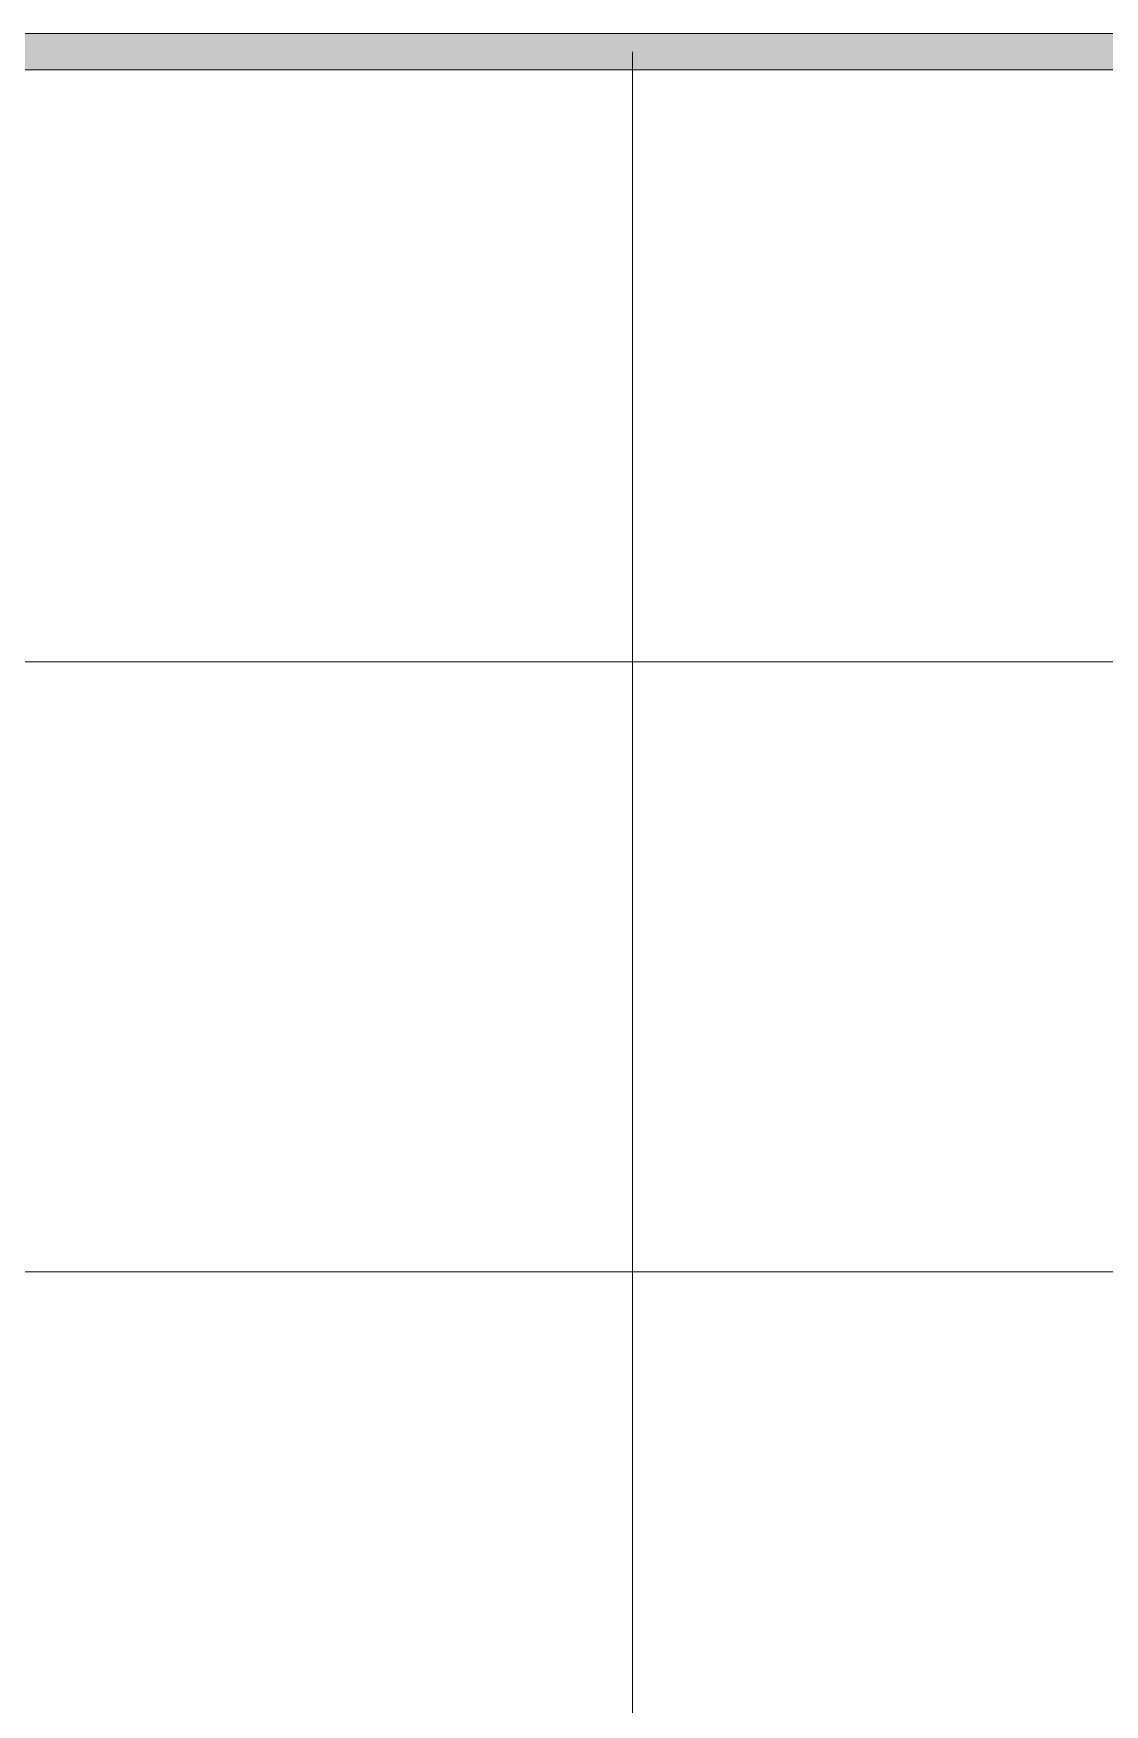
# Model space of a CAD drawing. Header units: millimetres. Extents: x 0 to 586, y 0 to 414.
# Drawn here: x 558.82 to 567.47, y 104.97 to 118.46 of the extents above; entities that cross this region are included whole.
import ezdxf

# ---------------------------------------------------------------- set-up
doc = ezdxf.new("R2010")
doc.units = ezdxf.units.MM

msp = doc.modelspace()

# ---------------------------------------------------------------- hatches: boundary and pattern name
h = msp.add_hatch(color=0)
h.dxf.hatch_style = 2
h.paths.add_polyline_path([(541.390417, 118.166444), (541.390417, 118.45925), (575.772139, 118.45925), (575.772139, 118.166444)])
h = msp.add_hatch(color=0)
h.dxf.hatch_style = 2
h.paths.add_polyline_path([(567.065583, 112.003417), (567.065583, 112.733667)])
h = msp.add_hatch(color=0)
h.dxf.hatch_style = 2
h.paths.add_polyline_path([(567.072639, 112.003417), (567.072639, 112.733667)])
h = msp.add_hatch(color=0)
h.dxf.hatch_style = 2
h.paths.add_polyline_path([(567.157306, 112.024583), (567.157306, 112.733667)])
h = msp.add_hatch(color=0)
h.dxf.hatch_style = 2
h.paths.add_polyline_path([(567.164361, 112.024583), (567.164361, 112.730139)])
h = msp.add_hatch(color=0)
h.dxf.hatch_style = 2
h.paths.add_polyline_path([(567.2455, 112.024583), (567.2455, 112.733667)])
h = msp.add_hatch(color=0)
h.dxf.hatch_style = 2
h.paths.add_polyline_path([(567.252556, 112.024583), (567.252556, 112.733667)])
h = msp.add_hatch(color=0)
h.dxf.hatch_style = 2
h.paths.add_polyline_path([(567.252556, 112.024583), (567.252556, 112.733667)])
h = msp.add_hatch(color=0)
h.dxf.hatch_style = 2
h.paths.add_polyline_path([(567.259611, 112.024583), (567.259611, 112.733667)])
h = msp.add_hatch(color=0)
h.dxf.hatch_style = 2
h.paths.add_polyline_path([(567.270194, 112.024583), (567.270194, 112.730139)])
h = msp.add_hatch(color=0)
h.dxf.hatch_style = 2
h.paths.add_polyline_path([(567.273722, 112.024583), (567.273722, 112.730139)])
h = msp.add_hatch(color=0)
h.dxf.hatch_style = 2
h.paths.add_polyline_path([(567.280778, 111.809389), (567.280778, 112.726611)])
h = msp.add_hatch(color=0)
h.dxf.hatch_style = 2
h.paths.add_polyline_path([(567.294889, 111.76), (567.294889, 112.691333)])
h = msp.add_hatch(color=0)
h.dxf.hatch_style = 2
h.paths.add_polyline_path([(567.298417, 111.752944), (567.298417, 112.687806)])
h = msp.add_hatch(color=0)
h.dxf.hatch_style = 2
h.paths.add_polyline_path([(567.298417, 111.752944), (567.298417, 112.687806)])
h = msp.add_hatch(color=0)
h.dxf.hatch_style = 2
h.paths.add_polyline_path([(567.301944, 111.752944), (567.301944, 112.684278)])
h = msp.add_hatch(color=0)
h.dxf.hatch_style = 2
h.paths.add_polyline_path([(567.301944, 112.596083), (567.301944, 112.677222)])
h = msp.add_hatch(color=0)
h.dxf.hatch_style = 2
h.paths.add_polyline_path([(567.301944, 111.752944), (567.301944, 112.574917)])
h = msp.add_hatch(color=0)
h.dxf.hatch_style = 2
h.paths.add_polyline_path([(567.301944, 111.752944), (567.301944, 112.571389)])
h = msp.add_hatch(color=0)
h.dxf.hatch_style = 2
h.paths.add_polyline_path([(567.301944, 111.752944), (567.301944, 112.571389)])
h = msp.add_hatch(color=0)
h.dxf.hatch_style = 2
h.paths.add_polyline_path([(567.309, 111.752944), (567.309, 112.564333)])
h = msp.add_hatch(color=0)
h.dxf.hatch_style = 2
h.paths.add_polyline_path([(567.012667, 112.003417), (567.012667, 112.493778)])
h = msp.add_hatch(color=0)
h.dxf.hatch_style = 2
h.paths.add_polyline_path([(567.012667, 112.003417), (567.012667, 112.49025)])
h = msp.add_hatch(color=0)
h.dxf.hatch_style = 2
h.paths.add_polyline_path([(567.319583, 111.752944), (567.319583, 112.416167)])
h = msp.add_hatch(color=0)
h.dxf.hatch_style = 2
h.paths.add_polyline_path([(567.323111, 111.752944), (567.323111, 112.320917)])
h = msp.add_hatch(color=0)
h.dxf.hatch_style = 2
h.paths.add_polyline_path([(567.347806, 111.752944), (567.347806, 112.278583)])
h = msp.add_hatch(color=0)
h.dxf.hatch_style = 2
h.paths.add_polyline_path([(567.354861, 111.752944), (567.354861, 112.268)])
h = msp.add_hatch(color=0)
h.dxf.hatch_style = 2
h.paths.add_polyline_path([(567.354861, 111.752944), (567.354861, 112.257417)])
h = msp.add_hatch(color=0)
h.dxf.hatch_style = 2
h.paths.add_polyline_path([(567.361917, 111.752944), (567.361917, 112.243306)])
h = msp.add_hatch(color=0)
h.dxf.hatch_style = 2
h.paths.add_polyline_path([(566.444694, 112.042222), (566.444694, 112.126889)])
h = msp.add_hatch(color=0)
h.dxf.hatch_style = 2
h.paths.add_polyline_path([(566.448222, 112.038694), (566.448222, 112.130417)])
h = msp.add_hatch(color=0)
h.dxf.hatch_style = 2
h.paths.add_polyline_path([(566.501139, 111.992833), (566.501139, 112.169222)])
h = msp.add_hatch(color=0)
h.dxf.hatch_style = 2
h.paths.add_polyline_path([(566.504667, 111.992833), (566.504667, 112.186861)])
h = msp.add_hatch(color=0)
h.dxf.hatch_style = 2
h.paths.add_polyline_path([(566.511722, 111.985778), (566.511722, 112.186861)])
h = msp.add_hatch(color=0)
h.dxf.hatch_style = 2
h.paths.add_polyline_path([(566.511722, 111.985778), (566.511722, 112.186861)])
h = msp.add_hatch(color=0)
h.dxf.hatch_style = 2
h.paths.add_polyline_path([(566.51525, 111.985778), (566.51525, 112.190389)])
h = msp.add_hatch(color=0)
h.dxf.hatch_style = 2
h.paths.add_polyline_path([(566.543472, 111.975194), (566.543472, 112.197444)])
h = msp.add_hatch(color=0)
h.dxf.hatch_style = 2
h.paths.add_polyline_path([(566.550528, 111.971667), (566.550528, 112.197444)])
h = msp.add_hatch(color=0)
h.dxf.hatch_style = 2
h.paths.add_polyline_path([(566.589333, 111.968139), (566.589333, 112.2045)])
h = msp.add_hatch(color=0)
h.dxf.hatch_style = 2
h.paths.add_polyline_path([(566.596389, 111.968139), (566.596389, 112.2045)])
h = msp.add_hatch(color=0)
h.dxf.hatch_style = 2
h.paths.add_polyline_path([(566.596389, 111.968139), (566.596389, 112.2045)])
h = msp.add_hatch(color=0)
h.dxf.hatch_style = 2
h.paths.add_polyline_path([(566.596389, 111.968139), (566.596389, 112.2045)])
h = msp.add_hatch(color=0)
h.dxf.hatch_style = 2
h.paths.add_polyline_path([(566.596389, 111.968139), (566.596389, 112.2045)])
h = msp.add_hatch(color=0)
h.dxf.hatch_style = 2
h.paths.add_polyline_path([(566.603444, 111.968139), (566.603444, 112.200972)])
h = msp.add_hatch(color=0)
h.dxf.hatch_style = 2
h.paths.add_polyline_path([(566.603444, 111.968139), (566.603444, 112.200972)])
h = msp.add_hatch(color=0)
h.dxf.hatch_style = 2
h.paths.add_polyline_path([(566.606972, 111.968139), (566.606972, 112.200972)])
h = msp.add_hatch(color=0)
h.dxf.hatch_style = 2
h.paths.add_polyline_path([(566.606972, 111.968139), (566.606972, 112.200972)])
h = msp.add_hatch(color=0)
h.dxf.hatch_style = 2
h.paths.add_polyline_path([(566.614028, 111.968139), (566.614028, 112.197444)])
h = msp.add_hatch(color=0)
h.dxf.hatch_style = 2
h.paths.add_polyline_path([(566.614028, 111.968139), (566.614028, 112.197444)])
h = msp.add_hatch(color=0)
h.dxf.hatch_style = 2
h.paths.add_polyline_path([(566.614028, 111.968139), (566.614028, 112.197444)])
h = msp.add_hatch(color=0)
h.dxf.hatch_style = 2
h.paths.add_polyline_path([(566.716333, 111.968139), (566.716333, 112.197444)])
h = msp.add_hatch(color=0)
h.dxf.hatch_style = 2
h.paths.add_polyline_path([(566.719861, 111.968139), (566.719861, 112.197444)])
h = msp.add_hatch(color=0)
h.dxf.hatch_style = 2
h.paths.add_polyline_path([(566.751611, 111.975194), (566.751611, 112.197444)])
h = msp.add_hatch(color=0)
h.dxf.hatch_style = 2
h.paths.add_polyline_path([(566.755139, 111.975194), (566.755139, 112.197444)])
h = msp.add_hatch(color=0)
h.dxf.hatch_style = 2
h.paths.add_polyline_path([(566.779833, 111.98225), (566.779833, 112.200972)])
h = msp.add_hatch(color=0)
h.dxf.hatch_style = 2
h.paths.add_polyline_path([(566.786889, 111.98225), (566.786889, 112.200972)])
h = msp.add_hatch(color=0)
h.dxf.hatch_style = 2
h.paths.add_polyline_path([(566.786889, 111.98225), (566.786889, 112.200972)])
h = msp.add_hatch(color=0)
h.dxf.hatch_style = 2
h.paths.add_polyline_path([(566.790417, 111.98225), (566.790417, 112.200972)])
h = msp.add_hatch(color=0)
h.dxf.hatch_style = 2
h.paths.add_polyline_path([(566.808056, 111.985778), (566.808056, 112.2045)])
h = msp.add_hatch(color=0)
h.dxf.hatch_style = 2
h.paths.add_polyline_path([(566.811583, 111.985778), (566.811583, 112.2045)])
h = msp.add_hatch(color=0)
h.dxf.hatch_style = 2
h.paths.add_polyline_path([(566.811583, 111.985778), (566.811583, 112.2045)])
h = msp.add_hatch(color=0)
h.dxf.hatch_style = 2
h.paths.add_polyline_path([(566.815111, 111.989306), (566.815111, 112.2045)])
h = msp.add_hatch(color=0)
h.dxf.hatch_style = 2
h.paths.add_polyline_path([(566.815111, 111.989306), (566.815111, 112.2045)])
h = msp.add_hatch(color=0)
h.dxf.hatch_style = 2
h.paths.add_polyline_path([(566.815111, 111.989306), (566.815111, 112.2045)])
h = msp.add_hatch(color=0)
h.dxf.hatch_style = 2
h.paths.add_polyline_path([(566.860972, 111.996361), (566.860972, 112.211556)])
h = msp.add_hatch(color=0)
h.dxf.hatch_style = 2
h.paths.add_polyline_path([(566.8645, 111.999889), (566.8645, 112.211556)])
h = msp.add_hatch(color=0)
h.dxf.hatch_style = 2
h.paths.add_polyline_path([(566.963278, 112.003417), (566.963278, 112.222139)])
h = msp.add_hatch(color=0)
h.dxf.hatch_style = 2
h.paths.add_polyline_path([(566.963278, 112.003417), (566.963278, 112.222139)])
h = msp.add_hatch(color=0)
h.dxf.hatch_style = 2
h.paths.add_polyline_path([(566.963278, 112.003417), (566.963278, 112.222139)])
h = msp.add_hatch(color=0)
h.dxf.hatch_style = 2
h.paths.add_polyline_path([(566.970333, 112.003417), (566.970333, 112.222139)])
h = msp.add_hatch(color=0)
h.dxf.hatch_style = 2
h.paths.add_polyline_path([(566.998556, 112.003417), (566.998556, 112.222139)])
h = msp.add_hatch(color=0)
h.dxf.hatch_style = 2
h.paths.add_polyline_path([(567.002083, 112.003417), (567.002083, 112.239778)])
h = msp.add_hatch(color=0)
h.dxf.hatch_style = 2
h.paths.add_polyline_path([(567.002083, 112.003417), (567.002083, 112.23625)])
h = msp.add_hatch(color=0)
h.dxf.hatch_style = 2
h.paths.add_polyline_path([(567.002083, 112.003417), (567.002083, 112.222139)])
h = msp.add_hatch(color=0)
h.dxf.hatch_style = 2
h.paths.add_polyline_path([(567.457167, 111.752944), (567.457167, 112.229194)])
h = msp.add_hatch(color=0)
h.dxf.hatch_style = 2
h.paths.add_polyline_path([(567.460694, 111.752944), (567.460694, 112.229194)])
h = msp.add_hatch(color=0)
h.dxf.hatch_style = 2
h.paths.add_polyline_path([(567.460694, 111.752944), (567.460694, 112.229194)])
h = msp.add_hatch(color=0)
h.dxf.hatch_style = 2
h.paths.add_polyline_path([(567.464222, 111.756472), (567.464222, 112.229194)])
h = msp.add_hatch(color=0)
h.dxf.hatch_style = 2
h.paths.add_polyline_path([(567.464222, 111.756472), (567.464222, 112.229194)])
h = msp.add_hatch(color=0)
h.dxf.hatch_style = 2
h.paths.add_polyline_path([(566.441167, 112.049278), (566.441167, 112.102194)])
h = msp.add_hatch(color=0)
h.dxf.hatch_style = 2
h.paths.add_polyline_path([(567.252556, 110.112528), (567.252556, 111.276694)])
h = msp.add_hatch(color=0)
h.dxf.hatch_style = 2
h.paths.add_polyline_path([(567.259611, 110.084306), (567.259611, 111.276694)])
h = msp.add_hatch(color=0)
h.dxf.hatch_style = 2
h.paths.add_polyline_path([(567.270194, 110.038444), (567.270194, 111.276694)])
h = msp.add_hatch(color=0)
h.dxf.hatch_style = 2
h.paths.add_polyline_path([(567.273722, 110.031389), (567.273722, 111.276694)])
h = msp.add_hatch(color=0)
h.dxf.hatch_style = 2
h.paths.add_polyline_path([(567.280778, 110.01375), (567.280778, 111.276694)])
h = msp.add_hatch(color=0)
h.dxf.hatch_style = 2
h.paths.add_polyline_path([(567.294889, 109.953778), (567.294889, 111.276694)])
h = msp.add_hatch(color=0)
h.dxf.hatch_style = 2
h.paths.add_polyline_path([(567.298417, 109.95025), (567.298417, 111.276694)])
h = msp.add_hatch(color=0)
h.dxf.hatch_style = 2
h.paths.add_polyline_path([(567.301944, 109.939667), (567.301944, 111.276694)])
h = msp.add_hatch(color=0)
h.dxf.hatch_style = 2
h.paths.add_polyline_path([(567.301944, 109.939667), (567.301944, 111.276694)])
h = msp.add_hatch(color=0)
h.dxf.hatch_style = 2
h.paths.add_polyline_path([(567.301944, 109.932611), (567.301944, 111.276694)])
h = msp.add_hatch(color=0)
h.dxf.hatch_style = 2
h.paths.add_polyline_path([(567.301944, 109.932611), (567.301944, 111.276694)])
h = msp.add_hatch(color=0)
h.dxf.hatch_style = 2
h.paths.add_polyline_path([(567.309, 109.932611), (567.309, 111.276694)])
h = msp.add_hatch(color=0)
h.dxf.hatch_style = 2
h.paths.add_polyline_path([(567.319583, 109.932611), (567.319583, 111.276694)])
h = msp.add_hatch(color=0)
h.dxf.hatch_style = 2
h.paths.add_polyline_path([(567.323111, 109.932611), (567.323111, 111.276694)])
h = msp.add_hatch(color=0)
h.dxf.hatch_style = 2
h.paths.add_polyline_path([(567.323111, 109.932611), (567.323111, 111.276694)])
h = msp.add_hatch(color=0)
h.dxf.hatch_style = 2
h.paths.add_polyline_path([(567.330167, 109.932611), (567.330167, 111.276694)])
h = msp.add_hatch(color=0)
h.dxf.hatch_style = 2
h.paths.add_polyline_path([(567.347806, 109.932611), (567.347806, 111.276694)])
h = msp.add_hatch(color=0)
h.dxf.hatch_style = 2
h.paths.add_polyline_path([(567.354861, 109.932611), (567.354861, 111.276694)])
h = msp.add_hatch(color=0)
h.dxf.hatch_style = 2
h.paths.add_polyline_path([(567.354861, 109.932611), (567.354861, 111.276694)])
h = msp.add_hatch(color=0)
h.dxf.hatch_style = 2
h.paths.add_polyline_path([(567.354861, 109.932611), (567.354861, 111.276694)])
h = msp.add_hatch(color=0)
h.dxf.hatch_style = 2
h.paths.add_polyline_path([(567.354861, 109.932611), (567.354861, 111.276694)])
h = msp.add_hatch(color=0)
h.dxf.hatch_style = 2
h.paths.add_polyline_path([(567.361917, 109.932611), (567.361917, 111.276694)])
h = msp.add_hatch(color=0)
h.dxf.hatch_style = 2
h.paths.add_polyline_path([(567.361917, 109.932611), (567.361917, 111.276694)])
h = msp.add_hatch(color=0)
h.dxf.hatch_style = 2
h.paths.add_polyline_path([(567.368972, 109.932611), (567.368972, 111.273167)])
h = msp.add_hatch(color=0)
h.dxf.hatch_style = 2
h.paths.add_polyline_path([(567.457167, 110.754583), (567.457167, 111.192028)])
h = msp.add_hatch(color=0)
h.dxf.hatch_style = 2
h.paths.add_polyline_path([(567.460694, 110.761639), (567.460694, 111.177917)])
h = msp.add_hatch(color=0)
h.dxf.hatch_style = 2
h.paths.add_polyline_path([(567.464222, 110.765167), (567.464222, 111.170861)])
h = msp.add_hatch(color=0)
h.dxf.hatch_style = 2
h.paths.add_polyline_path([(567.002083, 110.105472), (567.002083, 110.765167)])
h = msp.add_hatch(color=0)
h.dxf.hatch_style = 2
h.paths.add_polyline_path([(567.002083, 110.105472), (567.002083, 110.765167)])
h = msp.add_hatch(color=0)
h.dxf.hatch_style = 2
h.paths.add_polyline_path([(567.012667, 110.119583), (567.012667, 110.789861)])
h = msp.add_hatch(color=0)
h.dxf.hatch_style = 2
h.paths.add_polyline_path([(567.012667, 110.119583), (567.012667, 110.789861)])
h = msp.add_hatch(color=0)
h.dxf.hatch_style = 2
h.paths.add_polyline_path([(567.072639, 110.26775), (567.072639, 110.846306)])
h = msp.add_hatch(color=0)
h.dxf.hatch_style = 2
h.paths.add_polyline_path([(567.157306, 110.486472), (567.157306, 110.846306)])
h = msp.add_hatch(color=0)
h.dxf.hatch_style = 2
h.paths.add_polyline_path([(567.164361, 110.49), (567.164361, 110.846306)])
h = msp.add_hatch(color=0)
h.dxf.hatch_style = 2
h.paths.add_polyline_path([(566.441167, 110.528806), (566.441167, 110.744)])
h = msp.add_hatch(color=0)
h.dxf.hatch_style = 2
h.paths.add_polyline_path([(566.444694, 110.528806), (566.444694, 110.740472)])
h = msp.add_hatch(color=0)
h.dxf.hatch_style = 2
h.paths.add_polyline_path([(566.444694, 110.528806), (566.444694, 110.740472)])
h = msp.add_hatch(color=0)
h.dxf.hatch_style = 2
h.paths.add_polyline_path([(566.448222, 110.525278), (566.448222, 110.740472)])
h = msp.add_hatch(color=0)
h.dxf.hatch_style = 2
h.paths.add_polyline_path([(566.501139, 110.52175), (566.501139, 110.719306)])
h = msp.add_hatch(color=0)
h.dxf.hatch_style = 2
h.paths.add_polyline_path([(566.504667, 110.52175), (566.504667, 110.719306)])
h = msp.add_hatch(color=0)
h.dxf.hatch_style = 2
h.paths.add_polyline_path([(566.504667, 110.52175), (566.504667, 110.719306)])
h = msp.add_hatch(color=0)
h.dxf.hatch_style = 2
h.paths.add_polyline_path([(566.511722, 110.52175), (566.511722, 110.715778)])
h = msp.add_hatch(color=0)
h.dxf.hatch_style = 2
h.paths.add_polyline_path([(566.511722, 110.52175), (566.511722, 110.715778)])
h = msp.add_hatch(color=0)
h.dxf.hatch_style = 2
h.paths.add_polyline_path([(566.51525, 110.52175), (566.51525, 110.71225)])
h = msp.add_hatch(color=0)
h.dxf.hatch_style = 2
h.paths.add_polyline_path([(566.543472, 110.518222), (566.543472, 110.701667)])
h = msp.add_hatch(color=0)
h.dxf.hatch_style = 2
h.paths.add_polyline_path([(566.550528, 110.518222), (566.550528, 110.701667)])
h = msp.add_hatch(color=0)
h.dxf.hatch_style = 2
h.paths.add_polyline_path([(566.589333, 110.514694), (566.589333, 110.684028)])
h = msp.add_hatch(color=0)
h.dxf.hatch_style = 2
h.paths.add_polyline_path([(566.596389, 110.514694), (566.596389, 110.6805)])
h = msp.add_hatch(color=0)
h.dxf.hatch_style = 2
h.paths.add_polyline_path([(566.596389, 110.514694), (566.596389, 110.6805)])
h = msp.add_hatch(color=0)
h.dxf.hatch_style = 2
h.paths.add_polyline_path([(566.596389, 110.514694), (566.596389, 110.6805)])
h = msp.add_hatch(color=0)
h.dxf.hatch_style = 2
h.paths.add_polyline_path([(566.603444, 110.281861), (566.603444, 110.676972)])
h = msp.add_hatch(color=0)
h.dxf.hatch_style = 2
h.paths.add_polyline_path([(566.606972, 110.250111), (566.606972, 110.676972)])
h = msp.add_hatch(color=0)
h.dxf.hatch_style = 2
h.paths.add_polyline_path([(566.614028, 110.179556), (566.614028, 110.673444)])
h = msp.add_hatch(color=0)
h.dxf.hatch_style = 2
h.paths.add_polyline_path([(566.614028, 110.179556), (566.614028, 110.673444)])
h = msp.add_hatch(color=0)
h.dxf.hatch_style = 2
h.paths.add_polyline_path([(566.614028, 110.176028), (566.614028, 110.673444)])
h = msp.add_hatch(color=0)
h.dxf.hatch_style = 2
h.paths.add_polyline_path([(566.716333, 109.597472), (566.716333, 110.631111)])
h = msp.add_hatch(color=0)
h.dxf.hatch_style = 2
h.paths.add_polyline_path([(566.719861, 109.597472), (566.719861, 110.627583)])
h = msp.add_hatch(color=0)
h.dxf.hatch_style = 2
h.paths.add_polyline_path([(566.963278, 110.052556), (566.963278, 110.662861)])
h = msp.add_hatch(color=0)
h.dxf.hatch_style = 2
h.paths.add_polyline_path([(566.963278, 110.052556), (566.963278, 110.662861)])
h = msp.add_hatch(color=0)
h.dxf.hatch_style = 2
h.paths.add_polyline_path([(566.963278, 110.052556), (566.963278, 110.662861)])
h = msp.add_hatch(color=0)
h.dxf.hatch_style = 2
h.paths.add_polyline_path([(566.596389, 110.359472), (566.596389, 110.514694)])
h = msp.add_hatch(color=0)
h.dxf.hatch_style = 2
h.paths.add_polyline_path([(566.751611, 109.597472), (566.751611, 110.602889)])
h = msp.add_hatch(color=0)
h.dxf.hatch_style = 2
h.paths.add_polyline_path([(566.755139, 109.597472), (566.755139, 110.599361)])
h = msp.add_hatch(color=0)
h.dxf.hatch_style = 2
h.paths.add_polyline_path([(566.786889, 109.706833), (566.786889, 110.574667)])
h = msp.add_hatch(color=0)
h.dxf.hatch_style = 2
h.paths.add_polyline_path([(567.457167, 109.992583), (567.457167, 110.606417)])
h = msp.add_hatch(color=0)
h.dxf.hatch_style = 2
h.paths.add_polyline_path([(567.460694, 109.996111), (567.460694, 110.581722)])
h = msp.add_hatch(color=0)
h.dxf.hatch_style = 2
h.paths.add_polyline_path([(566.808056, 110.052556), (566.808056, 110.479417)])
h = msp.add_hatch(color=0)
h.dxf.hatch_style = 2
h.paths.add_polyline_path([(566.811583, 110.052556), (566.811583, 110.475889)])
h = msp.add_hatch(color=0)
h.dxf.hatch_style = 2
h.paths.add_polyline_path([(566.811583, 110.052556), (566.811583, 110.475889)])
h = msp.add_hatch(color=0)
h.dxf.hatch_style = 2
h.paths.add_polyline_path([(566.815111, 110.052556), (566.815111, 110.334778)])
h = msp.add_hatch(color=0)
h.dxf.hatch_style = 2
h.paths.add_polyline_path([(566.815111, 110.052556), (566.815111, 110.334778)])
h = msp.add_hatch(color=0)
h.dxf.hatch_style = 2
h.paths.add_polyline_path([(566.860972, 110.052556), (566.860972, 110.327722)])
h = msp.add_hatch(color=0)
h.dxf.hatch_style = 2
h.paths.add_polyline_path([(566.8645, 110.052556), (566.8645, 110.324194)])
h = msp.add_hatch(color=0)
h.dxf.hatch_style = 2
h.paths.add_polyline_path([(566.614028, 109.597472), (566.614028, 110.165444)])
h = msp.add_hatch(color=0)
h.dxf.hatch_style = 2
h.paths.add_polyline_path([(567.464222, 109.999639), (567.464222, 110.211306)])
h = msp.add_hatch(color=0)
h.dxf.hatch_style = 2
h.paths.add_polyline_path([(566.589333, 109.597472), (566.589333, 110.024333)])
h = msp.add_hatch(color=0)
h.dxf.hatch_style = 2
h.paths.add_polyline_path([(566.596389, 109.597472), (566.596389, 110.041972)])
h = msp.add_hatch(color=0)
h.dxf.hatch_style = 2
h.paths.add_polyline_path([(566.596389, 109.597472), (566.596389, 110.041972)])
h = msp.add_hatch(color=0)
h.dxf.hatch_style = 2
h.paths.add_polyline_path([(566.596389, 109.597472), (566.596389, 110.038444)])
h = msp.add_hatch(color=0)
h.dxf.hatch_style = 2
h.paths.add_polyline_path([(566.603444, 109.597472), (566.603444, 110.059611)])
h = msp.add_hatch(color=0)
h.dxf.hatch_style = 2
h.paths.add_polyline_path([(566.606972, 109.597472), (566.606972, 110.063139)])
h = msp.add_hatch(color=0)
h.dxf.hatch_style = 2
h.paths.add_polyline_path([(566.606972, 109.597472), (566.606972, 110.063139)])
h = msp.add_hatch(color=0)
h.dxf.hatch_style = 2
h.paths.add_polyline_path([(566.808056, 109.795028), (566.808056, 110.052556)])
h = msp.add_hatch(color=0)
h.dxf.hatch_style = 2
h.paths.add_polyline_path([(566.811583, 109.798556), (566.811583, 110.0455)])
h = msp.add_hatch(color=0)
h.dxf.hatch_style = 2
h.paths.add_polyline_path([(566.815111, 109.809139), (566.815111, 110.006694)])
h = msp.add_hatch(color=0)
h.dxf.hatch_style = 2
h.paths.add_polyline_path([(566.511722, 109.675083), (566.511722, 109.858528)])
h = msp.add_hatch(color=0)
h.dxf.hatch_style = 2
h.paths.add_polyline_path([(566.543472, 109.639806), (566.543472, 109.925556)])

# ---------------------------------------------------------------- linework, layer by layer
at = {"color": 0, "lineweight": 0}
msp.add_lwpolyline([(541.390417, 118.166444), (541.390417, 118.45925), (575.772139, 118.45925), (575.772139, 118.166444)], close=True, dxfattribs=at)
for points in [[(563.65775, 78.902278), (563.65775, 118.311083)], [(541.390417, 113.386306), (575.772139, 113.386306)], [(551.550417, 108.461528), (575.772139, 108.461528)]]:
    msp.add_lwpolyline(points, dxfattribs=at)

doc.saveas('drawing.dxf')
